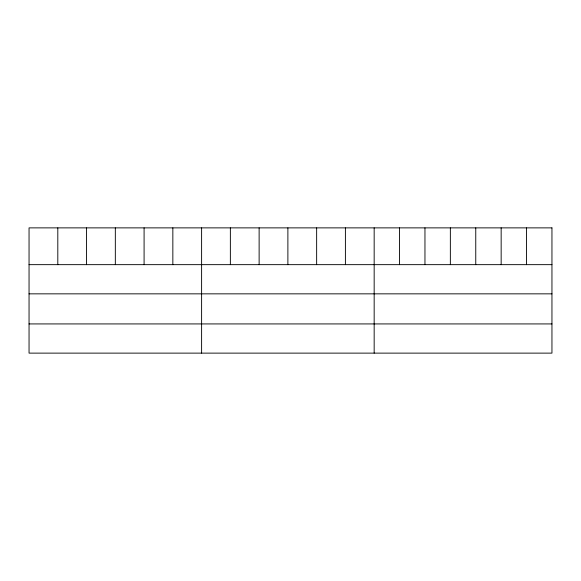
<?xml version="1.0" encoding="UTF-8"?>
<svg xmlns="http://www.w3.org/2000/svg" width="581" height="581" viewBox="0 0 581 581"><rect width="100%" height="100%" fill="white"/><g stroke="black" fill="none" stroke-linecap="round" stroke-linejoin="round"><path stroke-width="0.87" d="M29.05 264.653L551.95 264.653M29.05 293.848L551.95 293.848M29.05 323.929L551.95 323.929M526.553 227.875L526.553 264.653M501.156 227.875L501.156 264.653M475.759 227.875L475.759 264.653M450.355 227.875L450.355 264.653M424.958 227.875L424.958 264.653M399.561 227.875L399.561 264.653M374.164 227.875L374.164 353.125M345.404 227.875L345.404 264.653M316.645 227.875L316.645 264.653M287.885 227.875L287.885 264.653M259.126 227.875L259.126 264.653M230.366 227.875L230.366 264.653M201.607 227.875L201.607 353.125M172.847 227.875L172.847 264.653M144.088 227.875L144.088 264.653M115.329 227.875L115.329 264.653M86.569 227.875L86.569 264.653M57.809 227.875L57.809 264.653M551.95 227.875L29.05 227.875L29.05 353.125L551.95 353.125L551.95 227.875"/></g></svg>
